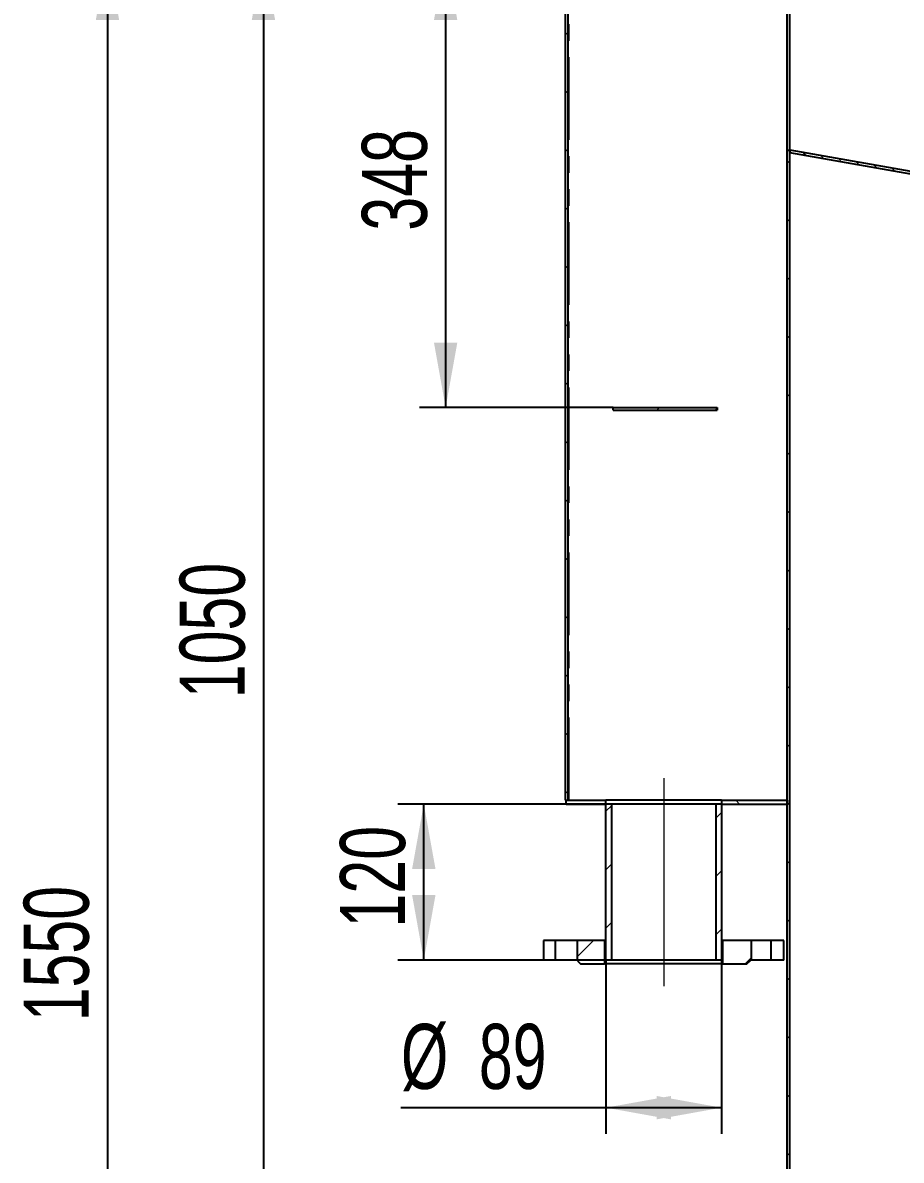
# Model space of a CAD drawing. Header units: millimetres. Extents: x 0 to 594, y 0 to 420.
# Drawn here: x 376.3 to 443.9, y 237.1 to 324.6 of the extents above; entities that cross this region are included whole.
import ezdxf

# ---------------------------------------------------------------- set-up
doc = ezdxf.new("R2010")
doc.units = ezdxf.units.MM
doc.linetypes.add('CENTERX2', pattern=[20.32, 12.7, -2.54, 2.54, -2.54])
doc.linetypes.add('PHANTOM', pattern=[12.7, 6.35, -1.27, 1.27, -1.27, 1.27, -1.27])
doc.styles.add('SLDTEXTSTYLE2', font='TXT', dxfattribs={"width": 0.7})
doc.dimstyles.new('SLDDIMSTYLE0', dxfattribs={"dimtxt": 5, "dimasz": 5, "dimexe": 0, "dimexo": 0.0625, "dimgap": 1.25, "dimtad": 2, "dimlfac": 10, "dimrnd": 1e-09, "dimzin": 12, "dimdsep": 46, "dimtxsty": 'SLDTEXTSTYLE2', "dimsah": 1, "dimcen": 0.09, "dimadec": 0, "dimazin": 3, "dimtfac": 1, "dimtofl": 0, "dimtmove": 0, "dimatfit": 3, "dimfxl": 0, "dimfrac": 2, "dimtolj": 1, "dimtzin": 12, "dimarcsym": 0})

# ---------------------------------------------------------------- blocks, each defined once
blk = doc.blocks.new('_D_8')
at = {"color": 7, "linetype": 'Continuous', "lineweight": 25}
for p, q in [((435.689, 329.848), (392.789, 329.848)), ((394.789, 329.848), (394.789, 224.848)), ((435.489, 224.848), (392.789, 224.848))]:
    blk.add_line(p, q, dxfattribs=at)
for points in [[(394.789, 329.848), (393.889, 324.848), (395.689, 324.848)], [(394.789, 224.848), (395.689, 229.848), (393.889, 229.848)]]:
    blk.add_solid(points, dxfattribs=at)
at = {"color": 7, "linetype": 'Continuous', "lineweight": 25, "insert": (388.344, 272.685), "char_height": 5, "attachment_point": 1, "rotation": 90, "style": 'SLDTEXTSTYLE2'}
blk.add_mtext('1050', dxfattribs=at)
blk = doc.blocks.new('_D_12')
at = {"color": 7, "linetype": 'Continuous', "lineweight": 25}
for p, q in [((418.302, 329.848), (406.806, 329.848)), ((408.806, 329.848), (408.806, 295.048)), ((421.695, 295.048), (406.806, 295.048))]:
    blk.add_line(p, q, dxfattribs=at)
for points in [[(408.806, 329.848), (407.906, 324.848), (409.706, 324.848)], [(408.806, 295.048), (409.706, 300.048), (407.906, 300.048)]]:
    blk.add_solid(points, dxfattribs=at)
at = {"color": 7, "linetype": 'Continuous', "lineweight": 25, "insert": (402.361, 308.656), "char_height": 5, "attachment_point": 1, "rotation": 90, "style": 'SLDTEXTSTYLE2'}
blk.add_mtext('348', dxfattribs=at)
blk = doc.blocks.new('_D_13')
at = {"color": 7, "linetype": 'Continuous', "lineweight": 25}
for p, q in [((435.689, 329.848), (380.789, 329.848)), ((382.789, 329.848), (382.789, 174.848)), ((435.089, 174.848), (380.789, 174.848))]:
    blk.add_line(p, q, dxfattribs=at)
for points in [[(382.789, 329.848), (381.889, 324.848), (383.689, 324.848)], [(382.789, 174.848), (383.689, 179.848), (381.889, 179.848)]]:
    blk.add_solid(points, dxfattribs=at)
at = {"color": 7, "linetype": 'Continuous', "lineweight": 25, "insert": (376.344, 247.83), "char_height": 5, "attachment_point": 1, "rotation": 90, "style": 'SLDTEXTSTYLE2'}
blk.add_mtext('1550', dxfattribs=at)
blk = doc.blocks.new('_D_14')
at = {"color": 7, "linetype": 'Continuous', "lineweight": 25}
for p, q in [((421.14, 252.548), (421.14, 239.189)), ((430.037, 252.548), (430.037, 239.189)), ((421.14, 241.189), (405.37, 241.189)), ((430.037, 241.189), (421.14, 241.189))]:
    blk.add_line(p, q, dxfattribs=at)
for points in [[(421.14, 241.189), (426.14, 240.289), (426.14, 242.089)], [(430.037, 241.189), (425.037, 242.089), (425.037, 240.289)]]:
    blk.add_solid(points, dxfattribs=at)
at = {"color": 7, "linetype": 'Continuous', "lineweight": 25, "char_height": 5, "attachment_point": 1, "style": 'SLDTEXTSTYLE2'}
for s, insert in [('%%c', (405.37, 247.635)), ('89', (411.36, 247.635))]:
    blk.add_mtext(s, dxfattribs=dict(at, insert=insert))
blk = doc.blocks.new('_D_15')
at = {"color": 7, "linetype": 'Continuous', "lineweight": 25}
for p, q in [((421.14, 264.548), (405.126, 264.548)), ((407.126, 252.548), (407.126, 264.548)), ((421.14, 252.548), (405.126, 252.548))]:
    blk.add_line(p, q, dxfattribs=at)
for points in [[(407.126, 264.548), (406.226, 259.548), (408.026, 259.548)], [(407.126, 252.548), (408.026, 257.548), (406.226, 257.548)]]:
    blk.add_solid(points, dxfattribs=at)
at = {"color": 7, "linetype": 'Continuous', "lineweight": 25, "insert": (400.681, 255.051), "char_height": 5, "attachment_point": 1, "rotation": 90, "style": 'SLDTEXTSTYLE2'}
blk.add_mtext('120', dxfattribs=at)

msp = doc.modelspace()

# ---------------------------------------------------------------- hatches: boundary and pattern name
at = {"linetype": 'Continuous', "lineweight": 18}
h = msp.add_hatch(dxfattribs=at)
h.set_pattern_fill('ANSI31', color=256, style=0)
h.paths.add_polyline_path([(418.1953, 329.8478), (417.9953, 329.8478), (417.9953, 264.8478), (418.1953, 264.8478)], flags=0)
h = msp.add_hatch(dxfattribs=at)
h.set_pattern_fill('ANSI31', color=256, style=0)
edge = h.paths.add_edge_path(flags=0)
edge.add_arc((435.4889, 225.2478), 0.4, 180, 270)
edge.add_line((435.4889, 224.8478), (439.6889, 224.8478))
edge.add_line((439.6889, 224.8478), (439.6889, 225.0478))
edge.add_line((439.6889, 225.0478), (435.4889, 225.0478))
edge.add_arc((435.4889, 225.2478), 0.2, 180, 270, ccw=False)
edge.add_line((435.2889, 225.2478), (435.2889, 314.8478))
edge.add_line((435.2889, 314.8478), (435.0889, 314.8478))
edge.add_line((435.0889, 314.8478), (435.0889, 225.2478))
h = msp.add_hatch(dxfattribs=at)
h.set_pattern_fill('ANSI31', color=256, scale=0.25, angle=90, style=0)
edge = h.paths.add_edge_path(flags=0)
edge.add_line((446.0476, 312.6523), (455.052, 287.9128))
edge.add_line((455.052, 287.9128), (455.2399, 287.9812))
edge.add_line((455.2399, 287.9812), (446.2355, 312.7207))
edge.add_arc((445.8596, 312.5839), 0.4, 20, 80)
edge.add_line((445.9291, 312.9778), (435.3236, 314.8478))
edge.add_line((435.3236, 314.8478), (435.2889, 314.6509))
edge.add_line((435.2889, 314.6509), (445.8944, 312.7808))
edge.add_arc((445.8596, 312.5839), 0.2, 20, 80, ccw=False)
h = msp.add_hatch(dxfattribs=at)
h.set_pattern_fill('ANSI31', color=256, style=0)
h.paths.add_polyline_path([(429.6953, 295.0478), (421.6953, 295.0478), (421.6953, 294.8478), (429.6953, 294.8478)], flags=0)
h = msp.add_hatch(dxfattribs=at)
h.set_pattern_fill('ANSI31', color=256, angle=90, style=0)
h.paths.add_polyline_path([(418.0889, 264.8478), (418.0889, 264.5478), (421.1404, 264.5478), (421.1404, 264.8478)], flags=0)
h = msp.add_hatch(dxfattribs=at)
h.set_pattern_fill('ANSI31', color=256, style=0)
h.paths.add_polyline_path([(421.1404, 264.5478), (421.1404, 252.5478), (421.5905, 252.5478), (421.5905, 264.5478)], flags=0)
h = msp.add_hatch(dxfattribs=at)
h.set_pattern_fill('ANSI31', color=256, style=0)
h.paths.add_polyline_path([(430.0375, 252.5478), (430.0375, 264.5478), (429.5873, 264.5478), (429.5873, 252.5478)], flags=0)
h = msp.add_hatch(dxfattribs=at)
h.set_pattern_fill('ANSI31', color=256, angle=90, style=0)
h.paths.add_polyline_path([(435.0889, 264.5478), (435.0889, 264.8478), (430.0375, 264.8478), (430.0375, 264.5478)], flags=0)
h = msp.add_hatch(dxfattribs=at)
h.set_pattern_fill('ANSI32', color=256, style=0)
h.paths.add_polyline_path([(417.2314, 252.5478), (417.2314, 254.0478), (416.3396, 254.0478), (416.3396, 252.5478)], flags=0)
h = msp.add_hatch(dxfattribs=at)
h.set_pattern_fill('ANSI32', color=256, style=0)
edge = h.paths.add_edge_path(flags=0)
edge.add_line((418.9635, 254.0478), (418.9635, 252.4742))
edge.add_spline(control_points=[(418.9635, 252.4742), (419.039, 252.3988), (419.1144, 252.3233), (419.1899, 252.2478)], knot_values=[0.1623113, 0.1623113, 0.1623113, 0.1623113, 0.1655132, 0.1655132, 0.1655132, 0.1655132], weights=[1, 1, 1, 1], degree=3, periodic=0)
edge.add_line((419.1899, 252.2478), (421.0403, 252.2478))
edge.add_line((421.0403, 252.2478), (421.0403, 254.0478))
edge.add_line((421.0403, 254.0478), (418.9635, 254.0478))
h = msp.add_hatch(dxfattribs=at)
h.set_pattern_fill('ANSI32', color=256, style=0)
edge = h.paths.add_edge_path(flags=0)
edge.add_line((432.288, 252.5478), (432.3136, 252.5478))
edge.add_line((432.3136, 252.5478), (432.3136, 254.0478))
edge.add_line((432.3136, 254.0478), (430.1375, 254.0478))
edge.add_line((430.1375, 254.0478), (430.1375, 252.2478))
edge.add_line((430.1375, 252.2478), (431.9879, 252.2478))
edge.add_spline(control_points=[(431.9879, 252.2478), (432.0879, 252.3478), (432.1879, 252.4478), (432.288, 252.5478)], knot_values=[0.3459188, 0.3459188, 0.3459188, 0.3459188, 0.3501977, 0.3501977, 0.3501977, 0.3501977], weights=[1, 1, 1, 1], degree=3, periodic=0)
h = msp.add_hatch(dxfattribs=at)
h.set_pattern_fill('ANSI32', color=256, style=0)
h.paths.add_polyline_path([(433.8471, 254.0478), (433.8471, 252.5478), (434.8382, 252.5478), (434.8382, 254.0478)], flags=0)

# ---------------------------------------------------------------- linework, layer by layer
at = {"color": 7, "linetype": 'Continuous', "lineweight": 25}
for p, q in [((417.9953, 329.8478), (417.9953, 264.8478)), ((418.1953, 329.8478), (418.1953, 264.8478)), ((435.0889, 314.8478), (435.0889, 329.8478)), ((435.2889, 314.8478), (435.2889, 329.8478)), ((435.0889, 225.2478), (435.0889, 314.8478)), ((435.0889, 314.8478), (435.2889, 314.8478)), ((435.3236, 314.8478), (435.2889, 314.6509)), ((435.2889, 225.2478), (435.2889, 314.8478)), ((445.8944, 312.7808), (435.2889, 314.6509)), ((445.9291, 312.9778), (435.3236, 314.8478)), ((421.6953, 294.8478), (421.6953, 295.0478)), ((421.6953, 295.0478), (429.6953, 295.0478)), ((429.6953, 295.0478), (429.6953, 294.8478)), ((421.6953, 294.8478), (429.6953, 294.8478)), ((417.9953, 264.8478), (418.1953, 264.8478)), ((418.0889, 264.5478), (418.0889, 264.8478)), ((418.0889, 264.8478), (421.1404, 264.8478)), ((418.0889, 264.5478), (421.1404, 264.5478)), ((421.1404, 264.5478), (421.1404, 264.8478)), ((430.0375, 264.8478), (421.1404, 264.8478)), ((421.5905, 264.5478), (421.1404, 264.5478)), ((421.1404, 252.5478), (421.1404, 264.5478)), ((421.5905, 252.5478), (421.5905, 264.5478)), ((429.5873, 264.5478), (421.5905, 264.5478)), ((429.5873, 264.5478), (429.5873, 252.5478)), ((430.0375, 264.5478), (429.5873, 264.5478)), ((430.0375, 264.8478), (430.0375, 264.5478)), ((430.0375, 264.8478), (435.0889, 264.8478)), ((430.0375, 264.5478), (430.0375, 252.5478)), ((430.0375, 264.5478), (435.0889, 264.5478)), ((435.0889, 264.8478), (435.0889, 264.5478)), ((417.2314, 254.0478), (416.3396, 254.0478)), ((416.3396, 254.0478), (416.3396, 252.5478)), ((417.2314, 254.0478), (417.2314, 252.5478)), ((417.4922, 254.0478), (417.2314, 254.0478)), ((418.9635, 254.0478), (417.4922, 254.0478)), ((418.9635, 252.4742), (418.9635, 254.0478)), ((421.0403, 254.0478), (418.9635, 254.0478)), ((421.0403, 254.0478), (421.0403, 252.2478)), ((421.1404, 254.0478), (421.0403, 254.0478)), ((430.1375, 254.0478), (430.0375, 254.0478)), ((430.1375, 252.2478), (430.1375, 254.0478)), ((432.3136, 254.0478), (430.1375, 254.0478)), ((432.3136, 254.0478), (432.3136, 252.5478)), ((433.8471, 254.0478), (432.3136, 254.0478)), ((433.8471, 252.5478), (433.8471, 254.0478)), ((434.8382, 254.0478), (433.8471, 254.0478)), ((434.8382, 252.5478), (434.8382, 254.0478)), ((417.2314, 252.5478), (416.3396, 252.5478)), ((417.4922, 252.5478), (417.2314, 252.5478)), ((418.9265, 252.5478), (417.4922, 252.5478)), ((418.9635, 252.4742), (419.1899, 252.2478)), ((419.1899, 252.2478), (421.0403, 252.2478)), ((430.1375, 252.2478), (421.0403, 252.2478)), ((421.5905, 252.5478), (421.1404, 252.5478)), ((429.5873, 252.5478), (421.5905, 252.5478)), ((430.0375, 252.5478), (429.5873, 252.5478)), ((430.1375, 252.2478), (431.9879, 252.2478)), ((431.9879, 252.2478), (432.288, 252.5478)), ((432.3136, 252.5478), (432.288, 252.5478)), ((433.8471, 252.5478), (432.3136, 252.5478)), ((434.8382, 252.5478), (433.8471, 252.5478))]:
    msp.add_line(p, q, dxfattribs=at)
at = {"color": 8, "linetype": 'PHANTOM', "lineweight": 18}
msp.add_line((418.3018, 264.8478), (418.3018, 329.8478), dxfattribs=at)
at = {"color": 7, "linetype": 'CENTERX2', "lineweight": 18, "ltscale": 2}
msp.add_line((425.5889, 266.5478), (425.5889, 250.5478), dxfattribs=at)
at = {"color": 7, "linetype": 'Continuous', "lineweight": 25}
msp.add_open_spline([(418.9635, 252.5006), (418.9635, 252.5007), (418.9562, 252.511), (418.9413, 252.5294), (418.9265, 252.5478)], degree=3, knots=[0, 0, 0, 0, 0.003829, 1, 1, 1, 1], dxfattribs=at)

# ---------------------------------------------------------------- dimensions: what is measured, and where the dimension line sits
for base, p1, p2, picture, middle in [((382.7889, 174.8478), (435.6889, 329.8478), (435.0889, 174.8478), '_D_13', (382.7889, 252.3478)), ((394.7889, 224.8478), (435.6889, 329.8478), (435.4889, 224.8478), '_D_8', (394.7889, 277.3478)), ((408.8063, 295.0478), (418.3018, 329.8478), (421.6953, 295.0478), '_D_12', (408.8063, 312.4478)), ((407.126, 264.5478), (421.1404, 252.5478), (421.1404, 264.5478), '_D_15', (407.126, 258.5478))]:
    dim = msp.add_linear_dim(base=base, p1=p1, p2=p2, angle=90, dimstyle='SLDDIMSTYLE0', dxfattribs=at)
    dim.commit()
    dim.dimension.update_dxf_attribs({"geometry": picture, "text_midpoint": middle, "dimtype": 160})
dim = msp.add_linear_dim(base=(421.1404, 241.1895), p1=(430.0375, 252.5478), p2=(421.1404, 252.5478), text='%%c89', dimstyle='SLDDIMSTYLE0', dxfattribs=at)
dim.commit()
dim.dimension.update_dxf_attribs({"geometry": '_D_14', "text_midpoint": (410.9901, 241.1895), "dimtype": 160})

doc.saveas('drawing.dxf')
